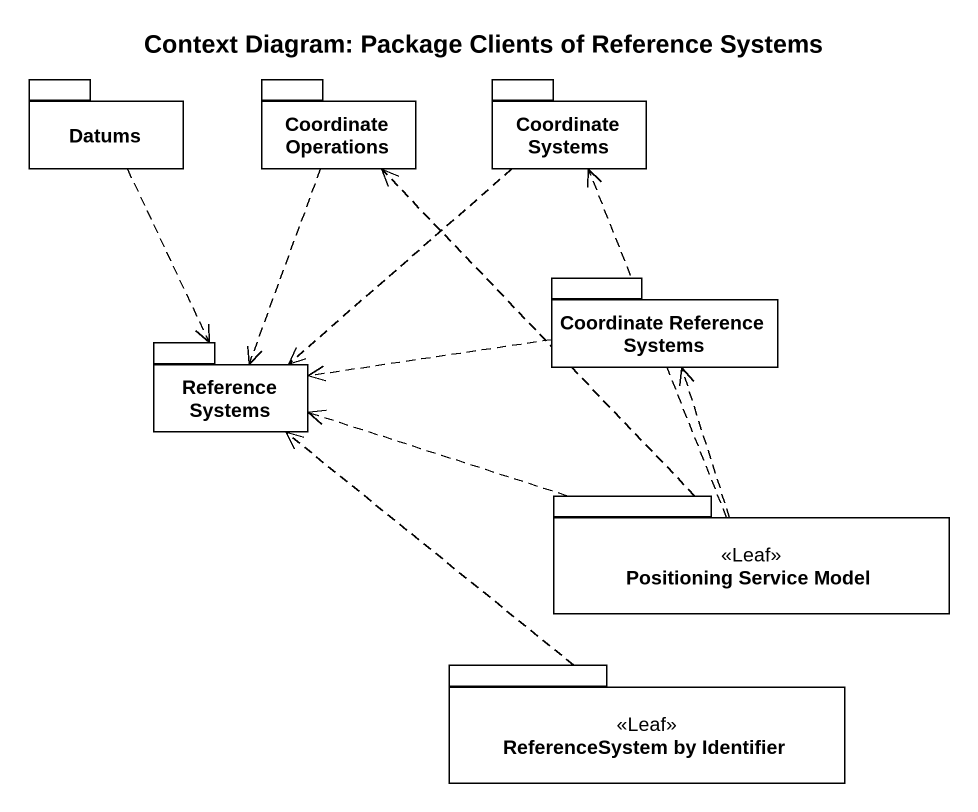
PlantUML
@startuml
title Context Diagram: Package Clients of Reference Systems
package Datums {
}
package "Coordinate Operations" as Coordinate_Operations {
}
package "Coordinate Systems" as Coordinate_Systems {
}
package "Reference Systems" as Reference_Systems {
}
package "Coordinate Reference Systems" as Coordinate_Reference_Systems {
}
package "Positioning Service Model" as Positioning_Service_Model <<Leaf>> {
}
package "ReferenceSystem by Identifier" as ReferenceSystem_by <<Leaf>> {
}
Datums ..> Reference_Systems
Coordinate_Operations ..> Reference_Systems
Coordinate_Systems ..> Reference_Systems
Coordinate_Reference_Systems .left.> Reference_Systems
Positioning_Service_Model .up.> Coordinate_Operations
Positioning_Service_Model .up.> Coordinate_Systems
Positioning_Service_Model .left.> Reference_Systems
Positioning_Service_Model .up.> Coordinate_Reference_Systems
ReferenceSystem_by .up.> Reference_Systems
@enduml
